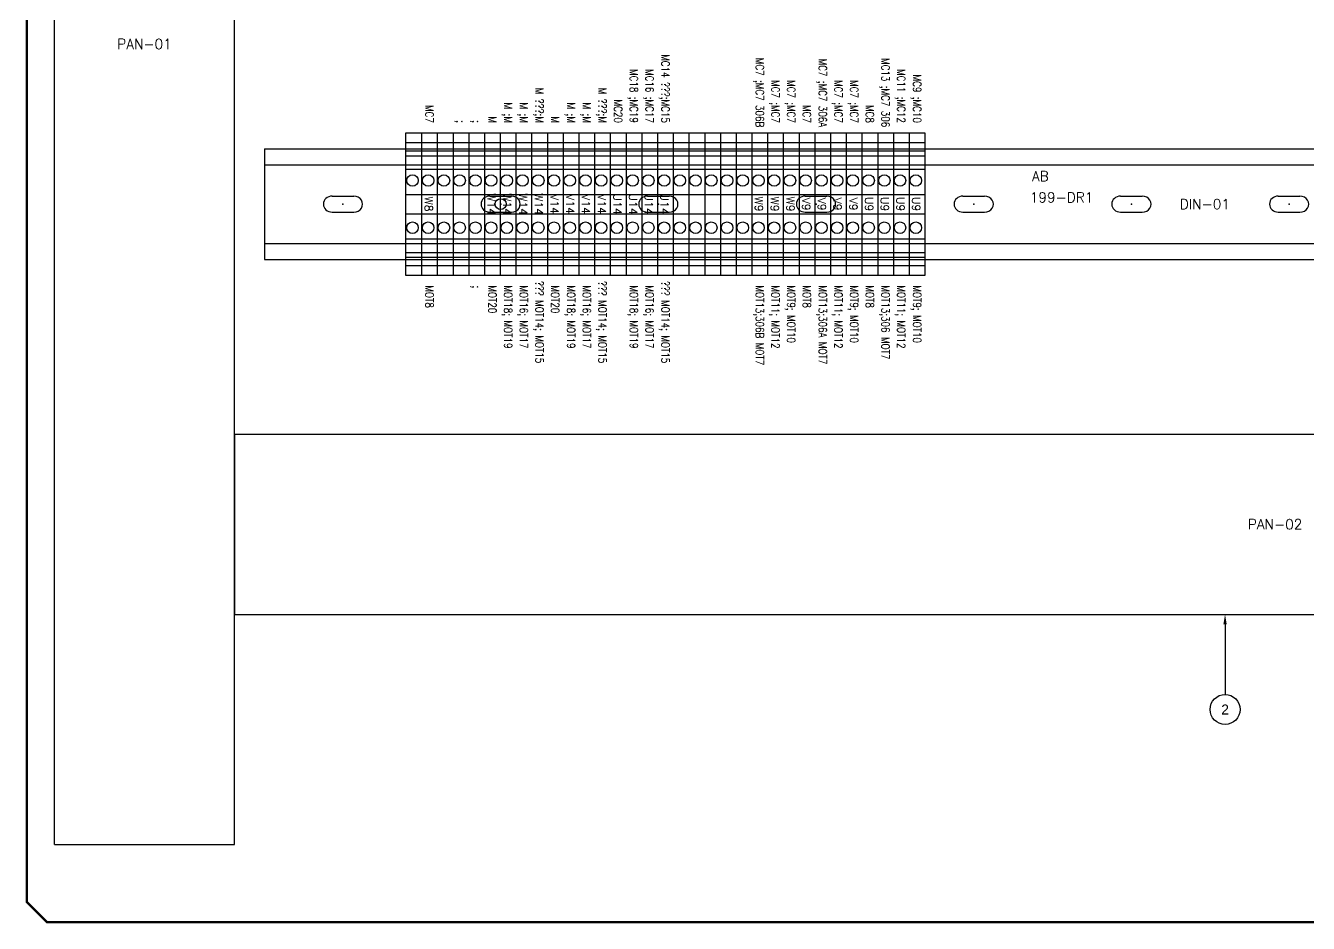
# Model space of a CAD drawing. Header units: inches. Extents: x 0 to 33.5, y 0 to 22.4.
# Drawn here: x 0.02 to 16.04, y 0.02 to 11.23 of the extents above; entities that cross this region are included whole.
import ezdxf
from ezdxf.enums import TextEntityAlignment as Align

# ---------------------------------------------------------------- set-up
doc = ezdxf.new("R2010")
doc.units = ezdxf.units.IN
doc.header["$MEASUREMENT"] = 0
doc.set_wipeout_variables(frame=1)
for name, color, linetype in [('PASSY', 134, 'Continuous'), ('PBAL', 52, 'Continuous'), ('PCAT', 9, 'Continuous'), ('PITEM', 20, 'Continuous'), ('PMFG', 9, 'Continuous'), ('PSYMS', 7, 'Continuous'), ('PTAG', 150, 'Continuous'), ('PTERM', 4, 'Continuous'), ('PWIRE', 84, 'Continuous'), ('TITLE', 7, 'Continuous')]:
    doc.layers.add(name, color=color, linetype=linetype)
doc.styles.add('ITALIC', font='ITALIC')
doc.styles.add('SIMPLEX', font='SIMPLEX')
doc.styles.get("Standard").update_dxf_attribs({"font": 'arial.ttf'})
doc.styles.add('WD', font='romans.shx')

# ---------------------------------------------------------------- blocks, each defined once
blk = doc.blocks.new('Drawing01')
at = {"layer": 'TITLE', "const_width": 0.0312}
blk.add_lwpolyline([(30.594, 0.281), (30.594, 22.177), (30.344, 22.427), (0.281, 22.427), (0.031, 22.177), (0.031, 0.281), (0.281, 0.031), (30.344, 0.031)], close=True, dxfattribs=at)
at = {"layer": 'TITLE', "color": 1, "style": 'ITALIC'}
for tag, height, p in [('TITLE#1', 0.125, (32.156, 3.406)), ('TITLE#2', 0.125, (32.156, 3.204)), ('TITLE#3', 0.125, (32.156, 3.001)), ('TITLE#4', 0.125, (32.156, 2.799)), ('DWG#', 0.2, (32.156, 0.826))]:
    blk.add_attdef(tag, text='', height=height, dxfattribs=at).set_placement(p, align=Align.CENTER)
at = {"layer": 'TITLE', "color": 1, "style": 'SIMPLEX'}
blk.add_attdef('CAD#', (30.826, 1.958), '', height=0.0938, rotation=90, dxfattribs=at)
at = {"layer": 'TITLE', "color": 1}
for tag, p, height, style in [('ENGINEER', (31.237, 1.958), 0.0938, 'ITALIC'), ('CHKDBY', (32.424, 1.958), 0.0938, 'ITALIC'), ('JOB#', (31.464, 1.644), 0.0938, 'SIMPLEX'), ('DRAWNBY', (32.494, 1.644), 0.0938, 'ITALIC'), ('SCALE', (31.353, 1.344), 0.0938, 'SIMPLEX'), ('DATE', (32.408, 1.344), 0.0938, 'SIMPLEX'), ('SHTS', (32.532, 0.25), 0.2, 'ITALIC')]:
    blk.add_attdef(tag, p, '', height=height, dxfattribs=dict(at, style=style))
at = {"layer": 'TITLE', "color": 1, "style": 'ITALIC'}
blk.add_attdef('SH#', text='', height=0.2, dxfattribs=at).set_placement((31.881, 0.25), align=Align.RIGHT)
at = {"layer": 'TITLE', "color": 7, "flags": 9}
blk.add_attdef('WD_TB', (31.219, 0.031), '', height=0.125, dxfattribs=at)
blk = doc.blocks.new('ABTBC060')
at = {"style": 'WD', "flags": 1}
for tag, height, p in [('INST', 0.125, (0, 0.384)), ('LOC', 0.125, (0, 0.207)), ('CAT', 0.05, (0, -0.34)), ('WDBLKNAM', 0.05, (0, -0.412)), ('FP', 0.05, (0, -0.483)), ('FPT', 0.05, (0.141, -0.483)), ('ASSYCODE', 0.05, (0, -0.568))]:
    blk.add_attdef(tag, text='', height=height, dxfattribs=at).set_placement(p, align=Align.CENTER)
blk.add_wipeout([(-0.89, 0), (-0.89, -0.197), (0.89, -0.197), (0.89, 0)])
for p, q in [((-0.768, -0.197), (-0.768, 0)), ((-0.664, -0.197), (-0.664, 0)), ((-0.605, -0.197), (-0.605, 0)), ((-0.436, -0.197), (-0.436, 0)), ((-0.122, -0.197), (-0.122, 0)), ((-0.122, -0.197), (-0.122, 0)), ((0.122, -0.197), (0.122, 0)), ((0.435, -0.197), (0.435, 0)), ((0.605, -0.197), (0.605, 0)), ((0.664, -0.197), (0.664, 0)), ((0.768, -0.197), (0.768, 0))]:
    blk.add_line(p, q)
blk.add_lwpolyline([(-0.89, 0), (0.89, 0), (0.89, -0.197), (-0.89, -0.197)], close=True)
for centre in [(-0.295, -0.114), (0.295, -0.114)]:
    blk.add_circle(centre, 0.0719)
for tag, height, p in [('P_TAGSTRIP', 0.125, (0, 0.031)), ('MFG', 0.05, (0, -0.269))]:
    blk.add_attdef(tag, text='', height=height, dxfattribs=at).set_placement(p, align=Align.CENTER)
at = {"style": 'WD', "width": 0.8}
blk.add_attdef('WIRENOL', text='', height=0.1, dxfattribs=at).set_placement((-0.96, -0.098), align=Align.MIDDLE_RIGHT)
at = {"style": 'WD'}
for tag in ['WIRENO', 'TERM']:
    blk.add_attdef(tag, text='', height=0.1, dxfattribs=at).set_placement((0, -0.108), align=Align.MIDDLE_CENTER)
at = {"style": 'WD', "width": 0.8}
blk.add_attdef('WIRENOR', text='', height=0.1, dxfattribs=at).set_placement((0.96, -0.098), align=Align.MIDDLE_LEFT)
at = {"style": 'WD', "flags": 1}
blk.add_attdef('TERMDESCL', text='', height=0.05, dxfattribs=at).set_placement((-0.958, -0.213), align=Align.MIDDLE_RIGHT)
blk.add_attdef('TERMDESCR', text='', height=0.05, dxfattribs=at).set_placement((0.96, -0.213), align=Align.MIDDLE_LEFT)
blk = doc.blocks.new('PNLD03')
at = {"layer": 'PBAL'}
blk.add_circle((0, -0.1875), 0.1875, dxfattribs=at)
at = {"layer": 'PITEM'}
blk.add_attdef('B_ITEM', text='', height=0.125, dxfattribs=at).set_placement((0, -0.1875), align=Align.MIDDLE)
blk = doc.blocks.new('VDIN4FB')
for p, q in [((-1.125, 0), (-1.125, 20)), ((-1.125, 20), (1.125, 20)), ((1.125, 0), (1.125, 20)), ((-1.125, 0), (1.125, 0))]:
    blk.add_line(p, q)
blk = doc.blocks.new('HDIN5AE')
for p, q in [((0, 0.69), (18, 0.69)), ((0, 0.69), (0, -0.69)), ((0, 0.49), (18, 0.49)), ((0.844, 0.1), (1.116, 0.1)), ((2.814, 0.1), (3.086, 0.1)), ((4.784, 0.1), (5.056, 0.1)), ((6.754, 0.1), (7.026, 0.1)), ((8.724, 0.1), (8.996, 0.1)), ((10.694, 0.1), (10.966, 0.1)), ((12.664, 0.1), (12.936, 0.1)), ((0.844, -0.1), (1.116, -0.1)), ((2.814, -0.1), (3.086, -0.1)), ((4.784, -0.1), (5.056, -0.1)), ((6.754, -0.1), (7.026, -0.1)), ((8.724, -0.1), (8.996, -0.1)), ((10.694, -0.1), (10.966, -0.1)), ((12.664, -0.1), (12.936, -0.1)), ((0, -0.49), (18, -0.49)), ((0, -0.69), (18, -0.69))]:
    blk.add_line(p, q)
blk.add_circle((2.95, 0), 0.068)
for centre, start_param, end_param in [((0.844, 0), 1.570796, 4.712386), ((1.116, 0), 4.712386, 7.853986), ((2.814, 0), 1.570796, 4.712386), ((3.086, 0), 4.712386, 7.853986), ((4.784, 0), 1.570796, 4.712386), ((5.056, 0), 4.712386, 7.853986), ((6.754, 0), 1.570796, 4.712386), ((7.026, 0), 4.712386, 7.853986), ((8.724, 0), 1.570796, 4.712386), ((8.996, 0), 4.712386, 7.853986), ((10.694, 0), 1.570796, 4.712386), ((10.966, 0), 4.712386, 7.853986), ((12.664, 0), 1.570796, 4.712386), ((12.936, 0), 4.712386, 7.853986)]:
    blk.add_ellipse(centre, major_axis=(0.109, 0), ratio=0.917668, start_param=start_param, end_param=end_param)
for p in [(0.98, 0), (2.95, 0), (4.92, 0), (6.89, 0), (8.86, 0), (10.83, 0), (12.8, 0)]:
    blk.add_point(p)
at = {"flags": 11}
for p in [(2.95, 0), (14.77, 0)]:
    blk.add_attdef('NC', text='', height=0.01, rotation=270, dxfattribs=at).set_placement(p, align=Align.MIDDLE)
blk = doc.blocks.new('HDIN533')
for p, q in [((0, 1.125), (26, 1.125)), ((0, 1.125), (0, -1.125)), ((0, -1.125), (26, -1.125))]:
    blk.add_line(p, q)

msp = doc.modelspace()

# ---------------------------------------------------------------- linework, layer by layer
at = {"layer": 'PBAL'}
msp.add_line((15, 3.75), (15, 2.875), dxfattribs=at)
msp.add_solid([(14.979, 3.75), (15.021, 3.75), (15, 3.875)], dxfattribs=at)

# ---------------------------------------------------------------- block references
msp.add_blockref('Drawing01', (0, 0))
msp.add_blockref('PNLD03', (15, 2.875), dxfattribs=at).add_auto_attribs({'B_ITEM': '2'})
at = {"layer": 'PSYMS'}
ref = msp.add_blockref('VDIN4FB', (1.5, 1), dxfattribs=at)
ref.add_attrib('P_TAG1', 'PAN-01', dxfattribs={"layer": 'PTAG', "height": 0.125, "style": 'WD', "flags": 8}).set_placement((1.5, 11), align=Align.MIDDLE_CENTER)
ref.add_attrib('MFG', 'PANDUIT', (1, 17), dxfattribs={"layer": 'PMFG', "height": 0.125, "style": 'WD'})
ref.add_attrib('CAT', 'G2X3WH6', (1, 16.5), dxfattribs={"layer": 'PCAT', "height": 0.125, "style": 'WD'})
ref.add_attrib('ASSYCODE', 'C2WH6', (1, 16), dxfattribs={"layer": 'PASSY', "height": 0.125, "style": 'WD'})
ref = msp.add_blockref('HDIN533', (2.625, 5), dxfattribs=at)
ref.add_attrib('P_TAG1', 'PAN-02', dxfattribs={"layer": 'PTAG', "height": 0.125, "style": 'WD', "flags": 8}).set_placement((15.625, 5), align=Align.MIDDLE_CENTER)

# ---------------------------------------------------------------- next in the draw order: block references
ref = msp.add_blockref('ABTBC060', (11.25, 9), dxfattribs=dict(at, rotation=270))
ref.add_attrib('TERM', 'U9', dxfattribs={"layer": 'PTERM', "height": 0.1, "rotation": 270, "style": 'WD'}).set_placement((11.142, 9), align=Align.MIDDLE_CENTER)
ref.add_attrib('WIRENOL', 'MC9 ;MC10 ', dxfattribs={"layer": 'PWIRE', "height": 0.1, "rotation": 270, "style": 'WD', "width": 0.8}).set_placement((11.152, 9.96), align=Align.MIDDLE_RIGHT)
ref.add_attrib('WIRENOR', ' MOT9; MOT10', dxfattribs={"layer": 'PWIRE', "height": 0.1, "rotation": 270, "style": 'WD', "width": 0.8}).set_placement((11.152, 8.04), align=Align.MIDDLE_LEFT)

# ---------------------------------------------------------------- next in the draw order: block references
ref = msp.add_blockref('ABTBC060', (11.053, 9), dxfattribs=dict(at, rotation=270))
ref.add_attrib('TERM', 'U9', dxfattribs={"layer": 'PTERM', "height": 0.1, "rotation": 270, "style": 'WD'}).set_placement((10.946, 9), align=Align.MIDDLE_CENTER)
ref.add_attrib('WIRENOL', 'MC11 ;MC12 ', dxfattribs={"layer": 'PWIRE', "height": 0.1, "rotation": 270, "style": 'WD', "width": 0.8}).set_placement((10.955, 9.96), align=Align.MIDDLE_RIGHT)
ref.add_attrib('WIRENOR', ' MOT11; MOT12', dxfattribs={"layer": 'PWIRE', "height": 0.1, "rotation": 270, "style": 'WD', "width": 0.8}).set_placement((10.955, 8.04), align=Align.MIDDLE_LEFT)

# ---------------------------------------------------------------- next in the draw order: block references
ref = msp.add_blockref('ABTBC060', (10.857, 9), dxfattribs=dict(at, rotation=270))
ref.add_attrib('TERM', 'U9', dxfattribs={"layer": 'PTERM', "height": 0.1, "rotation": 270, "style": 'WD'}).set_placement((10.749, 9), align=Align.MIDDLE_CENTER)
ref.add_attrib('WIRENOL', 'MC13 ;MC7 306', dxfattribs={"layer": 'PWIRE', "height": 0.1, "rotation": 270, "style": 'WD', "width": 0.8}).set_placement((10.759, 9.96), align=Align.MIDDLE_RIGHT)
ref.add_attrib('WIRENOR', ' MOT13;306 MOT7', dxfattribs={"layer": 'PWIRE', "height": 0.1, "rotation": 270, "style": 'WD', "width": 0.8}).set_placement((10.759, 8.04), align=Align.MIDDLE_LEFT)

# ---------------------------------------------------------------- next in the draw order: block references
ref = msp.add_blockref('ABTBC060', (10.661, 9), dxfattribs=dict(at, rotation=270))
ref.add_attrib('TERM', 'U9', dxfattribs={"layer": 'PTERM', "height": 0.1, "rotation": 270, "style": 'WD'}).set_placement((10.553, 9), align=Align.MIDDLE_CENTER)
ref.add_attrib('WIRENOL', 'MC8 ', dxfattribs={"layer": 'PWIRE', "height": 0.1, "rotation": 270, "style": 'WD', "width": 0.8}).set_placement((10.562, 9.96), align=Align.MIDDLE_RIGHT)
ref.add_attrib('WIRENOR', ' MOT8', dxfattribs={"layer": 'PWIRE', "height": 0.1, "rotation": 270, "style": 'WD', "width": 0.8}).set_placement((10.562, 8.04), align=Align.MIDDLE_LEFT)

# ---------------------------------------------------------------- next in the draw order: block references
ref = msp.add_blockref('ABTBC060', (10.464, 9), dxfattribs=dict(at, rotation=270))
ref.add_attrib('TERM', 'V9', dxfattribs={"layer": 'PTERM', "height": 0.1, "rotation": 270, "style": 'WD'}).set_placement((10.356, 9), align=Align.MIDDLE_CENTER)
ref.add_attrib('WIRENOL', 'MC7 ;MC7 ', dxfattribs={"layer": 'PWIRE', "height": 0.1, "rotation": 270, "style": 'WD', "width": 0.8}).set_placement((10.366, 9.96), align=Align.MIDDLE_RIGHT)
ref.add_attrib('WIRENOR', ' MOT9; MOT10', dxfattribs={"layer": 'PWIRE', "height": 0.1, "rotation": 270, "style": 'WD', "width": 0.8}).set_placement((10.366, 8.04), align=Align.MIDDLE_LEFT)

# ---------------------------------------------------------------- next in the draw order: block references
ref = msp.add_blockref('ABTBC060', (10.268, 9), dxfattribs=dict(at, rotation=270))
ref.add_attrib('TERM', 'V9', dxfattribs={"layer": 'PTERM', "height": 0.1, "rotation": 270, "style": 'WD'}).set_placement((10.16, 9), align=Align.MIDDLE_CENTER)
ref.add_attrib('WIRENOL', 'MC7 ;MC7 ', dxfattribs={"layer": 'PWIRE', "height": 0.1, "rotation": 270, "style": 'WD', "width": 0.8}).set_placement((10.169, 9.96), align=Align.MIDDLE_RIGHT)
ref.add_attrib('WIRENOR', ' MOT11; MOT12', dxfattribs={"layer": 'PWIRE', "height": 0.1, "rotation": 270, "style": 'WD', "width": 0.8}).set_placement((10.169, 8.04), align=Align.MIDDLE_LEFT)

# ---------------------------------------------------------------- next in the draw order: block references
ref = msp.add_blockref('ABTBC060', (10.071, 9), dxfattribs=dict(at, rotation=270))
ref.add_attrib('TERM', 'V9', dxfattribs={"layer": 'PTERM', "height": 0.1, "rotation": 270, "style": 'WD'}).set_placement((9.963, 9), align=Align.MIDDLE_CENTER)
ref.add_attrib('WIRENOL', 'MC7 ;MC7 306A', dxfattribs={"layer": 'PWIRE', "height": 0.1, "rotation": 270, "style": 'WD', "width": 0.8}).set_placement((9.973, 9.96), align=Align.MIDDLE_RIGHT)
ref.add_attrib('WIRENOR', ' MOT13;306A MOT7', dxfattribs={"layer": 'PWIRE', "height": 0.1, "rotation": 270, "style": 'WD', "width": 0.8}).set_placement((9.973, 8.04), align=Align.MIDDLE_LEFT)

# ---------------------------------------------------------------- next in the draw order: block references
ref = msp.add_blockref('ABTBC060', (9.874, 9), dxfattribs=dict(at, rotation=270))
ref.add_attrib('TERM', 'V9', dxfattribs={"layer": 'PTERM', "height": 0.1, "rotation": 270, "style": 'WD'}).set_placement((9.767, 9), align=Align.MIDDLE_CENTER)
ref.add_attrib('WIRENOL', 'MC7 ', dxfattribs={"layer": 'PWIRE', "height": 0.1, "rotation": 270, "style": 'WD', "width": 0.8}).set_placement((9.776, 9.96), align=Align.MIDDLE_RIGHT)
ref.add_attrib('WIRENOR', ' MOT8', dxfattribs={"layer": 'PWIRE', "height": 0.1, "rotation": 270, "style": 'WD', "width": 0.8}).set_placement((9.776, 8.04), align=Align.MIDDLE_LEFT)

# ---------------------------------------------------------------- next in the draw order: block references
ref = msp.add_blockref('ABTBC060', (9.678, 9), dxfattribs=dict(at, rotation=270))
ref.add_attrib('TERM', 'W9', dxfattribs={"layer": 'PTERM', "height": 0.1, "rotation": 270, "style": 'WD'}).set_placement((9.57, 9), align=Align.MIDDLE_CENTER)
ref.add_attrib('WIRENOL', 'MC7 ;MC7 ', dxfattribs={"layer": 'PWIRE', "height": 0.1, "rotation": 270, "style": 'WD', "width": 0.8}).set_placement((9.58, 9.96), align=Align.MIDDLE_RIGHT)
ref.add_attrib('WIRENOR', ' MOT9; MOT10', dxfattribs={"layer": 'PWIRE', "height": 0.1, "rotation": 270, "style": 'WD', "width": 0.8}).set_placement((9.58, 8.04), align=Align.MIDDLE_LEFT)

# ---------------------------------------------------------------- next in the draw order: block references
ref = msp.add_blockref('ABTBC060', (9.481, 9), dxfattribs=dict(at, rotation=270))
ref.add_attrib('TERM', 'W9', dxfattribs={"layer": 'PTERM', "height": 0.1, "rotation": 270, "style": 'WD'}).set_placement((9.374, 9), align=Align.MIDDLE_CENTER)
ref.add_attrib('WIRENOL', 'MC7 ;MC7 ', dxfattribs={"layer": 'PWIRE', "height": 0.1, "rotation": 270, "style": 'WD', "width": 0.8}).set_placement((9.383, 9.96), align=Align.MIDDLE_RIGHT)
ref.add_attrib('WIRENOR', ' MOT11; MOT12', dxfattribs={"layer": 'PWIRE', "height": 0.1, "rotation": 270, "style": 'WD', "width": 0.8}).set_placement((9.383, 8.04), align=Align.MIDDLE_LEFT)

# ---------------------------------------------------------------- next in the draw order: block references
ref = msp.add_blockref('ABTBC060', (9.285, 9), dxfattribs=dict(at, rotation=270))
ref.add_attrib('TERM', 'W9', dxfattribs={"layer": 'PTERM', "height": 0.1, "rotation": 270, "style": 'WD'}).set_placement((9.177, 9), align=Align.MIDDLE_CENTER)
ref.add_attrib('WIRENOL', 'MC7 ;MC7 306B', dxfattribs={"layer": 'PWIRE', "height": 0.1, "rotation": 270, "style": 'WD', "width": 0.8}).set_placement((9.187, 9.96), align=Align.MIDDLE_RIGHT)
ref.add_attrib('WIRENOR', ' MOT13;306B MOT7', dxfattribs={"layer": 'PWIRE', "height": 0.1, "rotation": 270, "style": 'WD', "width": 0.8}).set_placement((9.187, 8.04), align=Align.MIDDLE_LEFT)

# ---------------------------------------------------------------- next in the draw order: block references
at = {"layer": 'PSYMS', "rotation": 270}
msp.add_blockref('ABTBC060', (9.088, 9), dxfattribs=at)

# ---------------------------------------------------------------- next in the draw order: block references
msp.add_blockref('ABTBC060', (8.892, 9), dxfattribs=at)

# ---------------------------------------------------------------- next in the draw order: block references
msp.add_blockref('ABTBC060', (8.695, 9), dxfattribs=at)

# ---------------------------------------------------------------- next in the draw order: block references
msp.add_blockref('ABTBC060', (8.499, 9), dxfattribs=at)

# ---------------------------------------------------------------- next in the draw order: block references
msp.add_blockref('ABTBC060', (8.302, 9), dxfattribs=at)

# ---------------------------------------------------------------- next in the draw order: block references
at = {"layer": 'PSYMS'}
ref = msp.add_blockref('ABTBC060', (8.106, 9), dxfattribs=dict(at, rotation=270))
ref.add_attrib('TERM', 'U14', dxfattribs={"layer": 'PTERM', "height": 0.1, "rotation": 270, "style": 'WD'}).set_placement((7.998, 9), align=Align.MIDDLE_CENTER)
ref.add_attrib('WIRENOL', 'MC14 ???;MC15 ', dxfattribs={"layer": 'PWIRE', "height": 0.1, "rotation": 270, "style": 'WD', "width": 0.8}).set_placement((8.008, 9.96), align=Align.MIDDLE_RIGHT)
ref.add_attrib('WIRENOR', '??? MOT14; MOT15', dxfattribs={"layer": 'PWIRE', "height": 0.1, "rotation": 270, "style": 'WD', "width": 0.8}).set_placement((8.008, 8.04), align=Align.MIDDLE_LEFT)

# ---------------------------------------------------------------- next in the draw order: block references
ref = msp.add_blockref('ABTBC060', (7.909, 9), dxfattribs=dict(at, rotation=270))
ref.add_attrib('TERM', 'U14', dxfattribs={"layer": 'PTERM', "height": 0.1, "rotation": 270, "style": 'WD'}).set_placement((7.802, 9), align=Align.MIDDLE_CENTER)
ref.add_attrib('WIRENOL', 'MC16 ;MC17 ', dxfattribs={"layer": 'PWIRE', "height": 0.1, "rotation": 270, "style": 'WD', "width": 0.8}).set_placement((7.811, 9.96), align=Align.MIDDLE_RIGHT)
ref.add_attrib('WIRENOR', ' MOT16; MOT17', dxfattribs={"layer": 'PWIRE', "height": 0.1, "rotation": 270, "style": 'WD', "width": 0.8}).set_placement((7.811, 8.04), align=Align.MIDDLE_LEFT)

# ---------------------------------------------------------------- next in the draw order: block references
ref = msp.add_blockref('ABTBC060', (7.713, 9), dxfattribs=dict(at, rotation=270))
ref.add_attrib('TERM', 'U14', dxfattribs={"layer": 'PTERM', "height": 0.1, "rotation": 270, "style": 'WD'}).set_placement((7.605, 9), align=Align.MIDDLE_CENTER)
ref.add_attrib('WIRENOL', 'MC18 ;MC19 ', dxfattribs={"layer": 'PWIRE', "height": 0.1, "rotation": 270, "style": 'WD', "width": 0.8}).set_placement((7.615, 9.96), align=Align.MIDDLE_RIGHT)
ref.add_attrib('WIRENOR', ' MOT18; MOT19', dxfattribs={"layer": 'PWIRE', "height": 0.1, "rotation": 270, "style": 'WD', "width": 0.8}).set_placement((7.615, 8.04), align=Align.MIDDLE_LEFT)

# ---------------------------------------------------------------- next in the draw order: block references
ref = msp.add_blockref('ABTBC060', (7.516, 9), dxfattribs=dict(at, rotation=270))
ref.add_attrib('TERM', 'U14', dxfattribs={"layer": 'PTERM', "height": 0.1, "rotation": 270, "style": 'WD'}).set_placement((7.409, 9), align=Align.MIDDLE_CENTER)
ref.add_attrib('WIRENOL', 'MC20 ', dxfattribs={"layer": 'PWIRE', "height": 0.1, "rotation": 270, "style": 'WD', "width": 0.8}).set_placement((7.418, 9.96), align=Align.MIDDLE_RIGHT)

# ---------------------------------------------------------------- next in the draw order: block references
ref = msp.add_blockref('ABTBC060', (7.32, 9), dxfattribs=dict(at, rotation=270))
ref.add_attrib('TERM', 'V14', dxfattribs={"layer": 'PTERM', "height": 0.1, "rotation": 270, "style": 'WD'}).set_placement((7.212, 9), align=Align.MIDDLE_CENTER)
ref.add_attrib('WIRENOL', 'M ???;M ', dxfattribs={"layer": 'PWIRE', "height": 0.1, "rotation": 270, "style": 'WD', "width": 0.8}).set_placement((7.222, 9.96), align=Align.MIDDLE_RIGHT)
ref.add_attrib('WIRENOR', '??? MOT14; MOT15', dxfattribs={"layer": 'PWIRE', "height": 0.1, "rotation": 270, "style": 'WD', "width": 0.8}).set_placement((7.222, 8.04), align=Align.MIDDLE_LEFT)

# ---------------------------------------------------------------- next in the draw order: block references
ref = msp.add_blockref('ABTBC060', (7.123, 9), dxfattribs=dict(at, rotation=270))
ref.add_attrib('TERM', 'V14', dxfattribs={"layer": 'PTERM', "height": 0.1, "rotation": 270, "style": 'WD'}).set_placement((7.016, 9), align=Align.MIDDLE_CENTER)
ref.add_attrib('WIRENOL', 'M ;M ', dxfattribs={"layer": 'PWIRE', "height": 0.1, "rotation": 270, "style": 'WD', "width": 0.8}).set_placement((7.025, 9.96), align=Align.MIDDLE_RIGHT)
ref.add_attrib('WIRENOR', ' MOT16; MOT17', dxfattribs={"layer": 'PWIRE', "height": 0.1, "rotation": 270, "style": 'WD', "width": 0.8}).set_placement((7.025, 8.04), align=Align.MIDDLE_LEFT)

# ---------------------------------------------------------------- next in the draw order: block references
ref = msp.add_blockref('ABTBC060', (6.927, 9), dxfattribs=dict(at, rotation=270))
ref.add_attrib('TERM', 'V14', dxfattribs={"layer": 'PTERM', "height": 0.1, "rotation": 270, "style": 'WD'}).set_placement((6.819, 9), align=Align.MIDDLE_CENTER)
ref.add_attrib('WIRENOL', 'M ;M ', dxfattribs={"layer": 'PWIRE', "height": 0.1, "rotation": 270, "style": 'WD', "width": 0.8}).set_placement((6.829, 9.96), align=Align.MIDDLE_RIGHT)
ref.add_attrib('WIRENOR', ' MOT18; MOT19', dxfattribs={"layer": 'PWIRE', "height": 0.1, "rotation": 270, "style": 'WD', "width": 0.8}).set_placement((6.829, 8.04), align=Align.MIDDLE_LEFT)

# ---------------------------------------------------------------- next in the draw order: block references
ref = msp.add_blockref('ABTBC060', (6.73, 9), dxfattribs=dict(at, rotation=270))
ref.add_attrib('TERM', 'V14', dxfattribs={"layer": 'PTERM', "height": 0.1, "rotation": 270, "style": 'WD'}).set_placement((6.623, 9), align=Align.MIDDLE_CENTER)
ref.add_attrib('WIRENOL', 'M ', dxfattribs={"layer": 'PWIRE', "height": 0.1, "rotation": 270, "style": 'WD', "width": 0.8}).set_placement((6.632, 9.96), align=Align.MIDDLE_RIGHT)
ref.add_attrib('WIRENOR', ' MOT20', dxfattribs={"layer": 'PWIRE', "height": 0.1, "rotation": 270, "style": 'WD', "width": 0.8}).set_placement((6.632, 8.04), align=Align.MIDDLE_LEFT)

# ---------------------------------------------------------------- next in the draw order: block references
ref = msp.add_blockref('ABTBC060', (6.534, 9), dxfattribs=dict(at, rotation=270))
ref.add_attrib('TERM', 'W14', dxfattribs={"layer": 'PTERM', "height": 0.1, "rotation": 270, "style": 'WD'}).set_placement((6.426, 9), align=Align.MIDDLE_CENTER)
ref.add_attrib('WIRENOL', 'M ???;M ', dxfattribs={"layer": 'PWIRE', "height": 0.1, "rotation": 270, "style": 'WD', "width": 0.8}).set_placement((6.436, 9.96), align=Align.MIDDLE_RIGHT)
ref.add_attrib('WIRENOR', '??? MOT14; MOT15', dxfattribs={"layer": 'PWIRE', "height": 0.1, "rotation": 270, "style": 'WD', "width": 0.8}).set_placement((6.436, 8.04), align=Align.MIDDLE_LEFT)

# ---------------------------------------------------------------- next in the draw order: block references
ref = msp.add_blockref('ABTBC060', (6.337, 9), dxfattribs=dict(at, rotation=270))
ref.add_attrib('TERM', 'W14', dxfattribs={"layer": 'PTERM', "height": 0.1, "rotation": 270, "style": 'WD'}).set_placement((6.23, 9), align=Align.MIDDLE_CENTER)
ref.add_attrib('WIRENOL', 'M ;M ', dxfattribs={"layer": 'PWIRE', "height": 0.1, "rotation": 270, "style": 'WD', "width": 0.8}).set_placement((6.239, 9.96), align=Align.MIDDLE_RIGHT)
ref.add_attrib('WIRENOR', ' MOT16; MOT17', dxfattribs={"layer": 'PWIRE', "height": 0.1, "rotation": 270, "style": 'WD', "width": 0.8}).set_placement((6.239, 8.04), align=Align.MIDDLE_LEFT)

# ---------------------------------------------------------------- next in the draw order: block references
ref = msp.add_blockref('ABTBC060', (6.141, 9), dxfattribs=dict(at, rotation=270))
ref.add_attrib('TERM', 'W14', dxfattribs={"layer": 'PTERM', "height": 0.1, "rotation": 270, "style": 'WD'}).set_placement((6.033, 9), align=Align.MIDDLE_CENTER)
ref.add_attrib('WIRENOL', 'M ;M ', dxfattribs={"layer": 'PWIRE', "height": 0.1, "rotation": 270, "style": 'WD', "width": 0.8}).set_placement((6.043, 9.96), align=Align.MIDDLE_RIGHT)
ref.add_attrib('WIRENOR', ' MOT18; MOT19', dxfattribs={"layer": 'PWIRE', "height": 0.1, "rotation": 270, "style": 'WD', "width": 0.8}).set_placement((6.043, 8.04), align=Align.MIDDLE_LEFT)

# ---------------------------------------------------------------- next in the draw order: block references
ref = msp.add_blockref('ABTBC060', (5.944, 9), dxfattribs=dict(at, rotation=270))
ref.add_attrib('TERM', 'W14', dxfattribs={"layer": 'PTERM', "height": 0.1, "rotation": 270, "style": 'WD'}).set_placement((5.837, 9), align=Align.MIDDLE_CENTER)
ref.add_attrib('WIRENOL', 'M ', dxfattribs={"layer": 'PWIRE', "height": 0.1, "rotation": 270, "style": 'WD', "width": 0.8}).set_placement((5.846, 9.96), align=Align.MIDDLE_RIGHT)
ref.add_attrib('WIRENOR', ' MOT20', dxfattribs={"layer": 'PWIRE', "height": 0.1, "rotation": 270, "style": 'WD', "width": 0.8}).set_placement((5.846, 8.04), align=Align.MIDDLE_LEFT)

# ---------------------------------------------------------------- next in the draw order: block references
ref = msp.add_blockref('ABTBC060', (5.748, 9), dxfattribs=dict(at, rotation=270))
ref.add_attrib('WIRENOL', ' ; ', dxfattribs={"layer": 'PWIRE', "height": 0.1, "rotation": 270, "style": 'WD', "width": 0.8}).set_placement((5.65, 9.96), align=Align.MIDDLE_RIGHT)
ref.add_attrib('WIRENOR', ' ; ', dxfattribs={"layer": 'PWIRE', "height": 0.1, "rotation": 270, "style": 'WD', "width": 0.8}).set_placement((5.65, 8.04), align=Align.MIDDLE_LEFT)

# ---------------------------------------------------------------- next in the draw order: block references
ref = msp.add_blockref('ABTBC060', (5.551, 9), dxfattribs=dict(at, rotation=270))
ref.add_attrib('WIRENOL', ' ; ', dxfattribs={"layer": 'PWIRE', "height": 0.1, "rotation": 270, "style": 'WD', "width": 0.8}).set_placement((5.453, 9.96), align=Align.MIDDLE_RIGHT)

# ---------------------------------------------------------------- next in the draw order: block references
at = {"layer": 'PSYMS', "rotation": 270}
msp.add_blockref('ABTBC060', (5.355, 9), dxfattribs=at)

# ---------------------------------------------------------------- next in the draw order: block references
at = {"layer": 'PSYMS'}
ref = msp.add_blockref('ABTBC060', (5.158, 9), dxfattribs=dict(at, rotation=270))
ref.add_attrib('TERM', 'W8', dxfattribs={"layer": 'PTERM', "height": 0.1, "rotation": 270, "style": 'WD'}).set_placement((5.051, 9), align=Align.MIDDLE_CENTER)
ref.add_attrib('WIRENOL', 'MC7 ', dxfattribs={"layer": 'PWIRE', "height": 0.1, "rotation": 270, "style": 'WD', "width": 0.8}).set_placement((5.06, 9.96), align=Align.MIDDLE_RIGHT)
ref.add_attrib('WIRENOR', ' MOT8', dxfattribs={"layer": 'PWIRE', "height": 0.1, "rotation": 270, "style": 'WD', "width": 0.8}).set_placement((5.06, 8.04), align=Align.MIDDLE_LEFT)

# ---------------------------------------------------------------- next in the draw order: block references
at = {"layer": 'PSYMS', "rotation": 270}
msp.add_blockref('ABTBC060', (4.962, 9), dxfattribs=at)

# ---------------------------------------------------------------- next in the draw order: block references
at = {"layer": 'PSYMS'}
ref = msp.add_blockref('HDIN5AE', (3, 9), dxfattribs=at)
ref.add_attrib('P_TAG1', 'DIN-01', dxfattribs={"layer": 'PTAG', "height": 0.125, "style": 'WD', "flags": 8}).set_placement((14.747, 9), align=Align.MIDDLE_CENTER)
ref.add_attrib('MFG', 'AB', (12.587, 9.287), dxfattribs={"layer": 'PMFG', "height": 0.125, "style": 'WD'})
ref.add_attrib('CAT', '199-DR1', (12.561, 9.022), dxfattribs={"layer": 'PCAT', "height": 0.125, "style": 'WD'})

doc.saveas('drawing.dxf')
